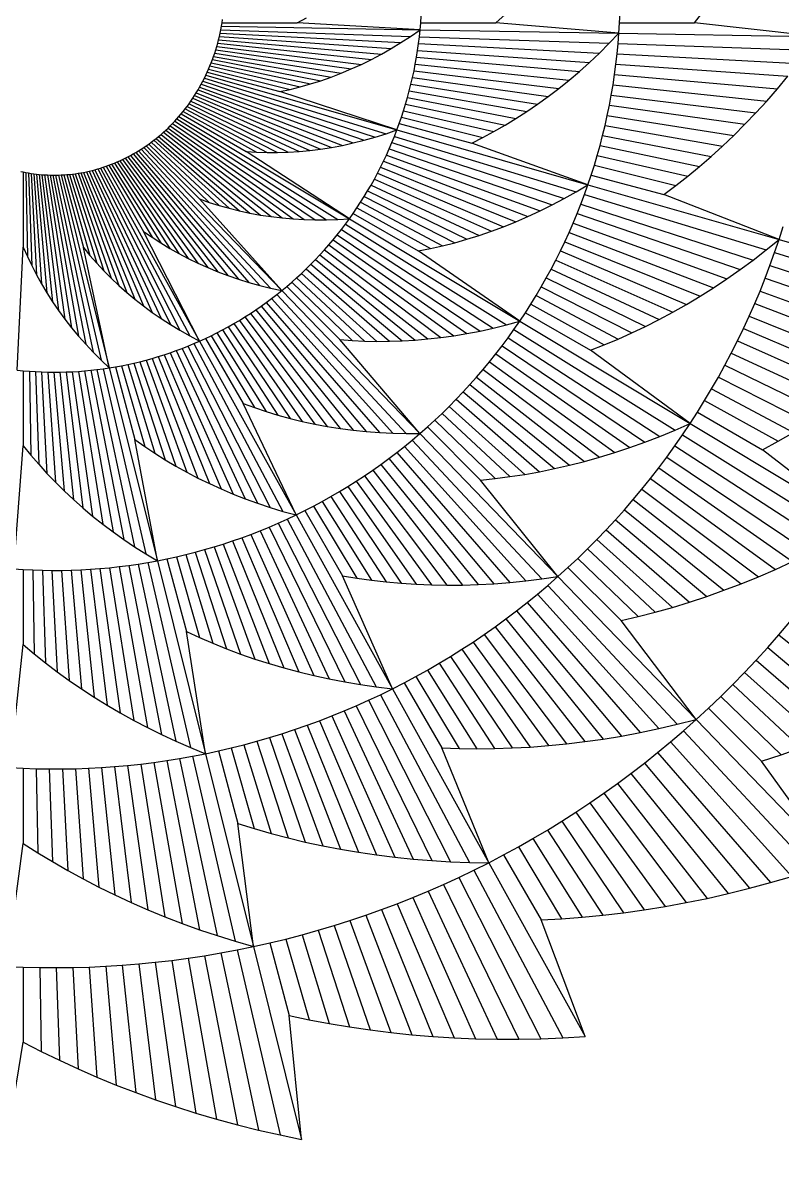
# Model space of a CAD drawing. Header units: metres. Extents: x -32.5 to 30, y -28.7 to 31.2.
# Drawn here: x -0.01 to 19.09, y -28.73 to 0 of the extents above; entities that cross this region are included whole.
import ezdxf

# ---------------------------------------------------------------- set-up
doc = ezdxf.new("R2010")
doc.units = ezdxf.units.M
for name, color, linetype in [('Fill', 3, 'Continuous'), ('Inner', 2, 'Continuous'), ('Outer', 1, 'Continuous')]:
    doc.layers.add(name, color=color, linetype=linetype)

msp = doc.modelspace()

# ---------------------------------------------------------------- linework, layer by layer
at = {"layer": 'Fill'}
for p, q in [((4.952, -0.259), (9.501, -0.498)), ((4.969, -0.174), (9.744, -0.34)), ((4.985, -0.087), (9.985, -0.174)), ((5, 0), (6.889, 0)), ((9.985, -0.174), (14.984, -0.262)), ((10, 0), (11.889, 0)), ((14.984, -0.262), (19.983, -0.349)), ((15, 0), (16.889, 0)), ((4.89, -0.514), (8.757, -0.92)), ((4.912, -0.43), (9.007, -0.788)), ((4.932, -0.345), (9.255, -0.647)), ((9.945, -0.521), (14.494, -0.76)), ((9.966, -0.348), (14.741, -0.515)), ((14.963, -0.523), (19.738, -0.689)), ((4.787, -0.844), (7.742, -1.365)), ((4.815, -0.763), (7.998, -1.267)), ((4.841, -0.68), (8.252, -1.16)), ((4.866, -0.597), (8.506, -1.044)), ((9.92, -0.694), (14.243, -0.996)), ((14.938, -0.783), (19.487, -1.021)), ((4.696, -1.084), (6.969, -1.609)), ((4.728, -1.005), (7.227, -1.536)), ((4.758, -0.925), (7.485, -1.455)), ((9.862, -1.037), (13.73, -1.443)), ((9.893, -0.866), (13.988, -1.224)), ((14.908, -1.042), (19.231, -1.345)), ((4.556, -1.393), (9.125, -2.79)), ((4.593, -1.317), (9.399, -2.695)), ((4.628, -1.24), (6.453, -1.729)), ((4.663, -1.163), (6.711, -1.673)), ((9.793, -1.376), (13.204, -1.856)), ((9.829, -1.207), (13.468, -1.654)), ((14.874, -1.301), (18.969, -1.66)), ((4.396, -1.687), (8.026, -3.081)), ((4.437, -1.615), (8.301, -3.021)), ((4.478, -1.542), (8.575, -2.953)), ((4.518, -1.468), (8.85, -2.876)), ((9.711, -1.712), (12.666, -2.233)), ((9.753, -1.545), (12.936, -2.049)), ((14.835, -1.559), (18.703, -1.966)), ((4.217, -1.966), (6.936, -3.234)), ((4.263, -1.898), (7.207, -3.209)), ((4.308, -1.829), (7.479, -3.175)), ((4.353, -1.759), (7.752, -3.132)), ((9.666, -1.879), (12.393, -2.409)), ((14.792, -1.816), (18.431, -2.263)), ((3.969, -2.292), (5.605, -3.236)), ((4.021, -2.229), (5.867, -3.252)), ((4.071, -2.165), (6.132, -3.26)), ((4.121, -2.1), (6.398, -3.26)), ((4.169, -2.034), (6.666, -3.251)), ((9.568, -2.209), (11.841, -2.734)), ((9.618, -2.044), (12.118, -2.576)), ((14.744, -2.072), (18.155, -2.552)), ((3.754, -2.532), (7.346, -4.955)), ((3.809, -2.474), (7.63, -4.955)), ((3.863, -2.414), (7.915, -4.946)), ((3.917, -2.353), (8.203, -4.929)), ((9.458, -2.534), (11.283, -3.023)), ((9.514, -2.372), (11.563, -2.883)), ((14.635, -2.581), (17.59, -3.102)), ((14.692, -2.327), (17.874, -2.831)), ((3.405, -2.857), (5.703, -4.785)), ((3.465, -2.806), (5.969, -4.834)), ((3.524, -2.753), (6.238, -4.874)), ((3.583, -2.7), (6.511, -4.906)), ((3.641, -2.645), (6.787, -4.931)), ((3.698, -2.589), (7.065, -4.947)), ((9.337, -2.855), (13.906, -4.252)), ((9.399, -2.695), (14.205, -4.073)), ((14.574, -2.833), (17.301, -3.363)), ((3.029, -3.137), (6.503, -6.734)), ((3.094, -3.094), (4.429, -4.429)), ((3.157, -3.049), (4.676, -4.515)), ((3.22, -3.003), (4.926, -4.594)), ((3.282, -2.955), (5.181, -4.665)), ((3.344, -2.907), (5.44, -4.729)), ((9.273, -3.013), (13.605, -4.421)), ((14.509, -3.084), (17.009, -3.615)), ((2.498, -3.438), (4.392, -6.045)), ((2.566, -3.405), (4.639, -6.156)), ((2.634, -3.371), (4.891, -6.26)), ((2.701, -3.335), (5.148, -6.357)), ((2.768, -3.298), (5.41, -6.448)), ((2.834, -3.26), (5.677, -6.53)), ((2.9, -3.22), (5.948, -6.606)), ((2.965, -3.179), (6.223, -6.674)), ((9.136, -3.325), (12.999, -4.731)), ((9.206, -3.17), (13.303, -4.581)), ((14.44, -3.334), (16.713, -3.859)), ((1.661, -3.73), (3.243, -7.283)), ((1.732, -3.713), (3.469, -7.439)), ((1.802, -3.695), (3.702, -7.59)), ((1.873, -3.675), (3.941, -7.734)), ((1.943, -3.654), (4.186, -7.873)), ((2.013, -3.632), (4.437, -8.005)), ((2.083, -3.608), (3.028, -5.244)), ((2.153, -3.583), (3.24, -5.393)), ((2.223, -3.557), (3.459, -5.536)), ((2.292, -3.529), (3.684, -5.673)), ((2.361, -3.5), (3.914, -5.803)), ((2.43, -3.47), (4.15, -5.927)), ((8.989, -3.632), (12.388, -5.005)), ((9.064, -3.479), (12.694, -4.873)), ((14.366, -3.582), (16.414, -4.093)), ((0, -3.75), (0, -5.639)), ((0.066, -3.763), (0.103, -5.874)), ((0.132, -3.775), (0.213, -6.107)), ((0.198, -3.786), (0.332, -6.339)), ((0.265, -3.796), (0.459, -6.567)), ((0.333, -3.805), (0.594, -6.793)), ((0.401, -3.812), (0.738, -7.017)), ((0.469, -3.819), (0.889, -7.237)), ((0.537, -3.824), (1.048, -7.455)), ((0.606, -3.827), (1.215, -7.668)), ((0.675, -3.83), (1.389, -7.878)), ((0.745, -3.831), (1.572, -8.085)), ((0.814, -3.831), (1.761, -8.287)), ((0.884, -3.83), (1.959, -8.485)), ((0.954, -3.827), (2.164, -8.679)), ((1.024, -3.823), (1.513, -5.648)), ((1.095, -3.818), (1.677, -5.848)), ((1.165, -3.812), (1.848, -6.043)), ((1.236, -3.804), (2.026, -6.235)), ((1.307, -3.795), (2.211, -6.422)), ((1.378, -3.785), (2.404, -6.604)), ((1.448, -3.773), (2.603, -6.781)), ((1.519, -3.76), (2.81, -6.954)), ((1.59, -3.746), (3.023, -7.121)), ((8.831, -3.932), (11.775, -5.242)), ((8.911, -3.782), (12.082, -5.128)), ((14.288, -3.828), (16.112, -4.317)), ((8.663, -4.225), (11.16, -5.443)), ((8.748, -4.079), (11.467, -5.347)), ((14.205, -4.073), (19.012, -5.451)), ((8.486, -4.512), (10.546, -5.608)), ((8.576, -4.37), (10.853, -5.53)), ((14.028, -4.558), (18.361, -5.966)), ((14.119, -4.317), (18.688, -5.713)), ((8.299, -4.792), (9.935, -5.736)), ((8.394, -4.653), (10.24, -5.676)), ((13.933, -4.798), (18.031, -6.208)), ((8.104, -5.064), (12.155, -7.596)), ((8.203, -4.929), (12.488, -7.504)), ((13.834, -5.035), (17.698, -6.441)), ((7.793, -5.457), (11.161, -7.815)), ((7.899, -5.328), (11.491, -7.751)), ((8.002, -5.197), (11.823, -7.678)), ((13.731, -5.271), (17.362, -6.665)), ((19.012, -5.451), (23.818, -6.83)), ((7.576, -5.709), (10.504, -7.916)), ((7.686, -5.584), (10.832, -7.87)), ((13.514, -5.736), (16.684, -7.082)), ((13.624, -5.505), (17.024, -6.878)), ((7.351, -5.952), (9.855, -7.98)), ((7.464, -5.832), (10.178, -7.952)), ((13.399, -5.965), (16.342, -7.276)), ((18.9, -5.778), (23.469, -7.175)), ((6.998, -6.301), (8.897, -8.011)), ((7.117, -6.187), (9.214, -8.009)), ((7.235, -6.071), (9.533, -7.999)), ((13.28, -6.193), (15.999, -7.46)), ((18.783, -6.103), (23.116, -7.511)), ((6.754, -6.522), (8.272, -7.989)), ((6.877, -6.413), (8.583, -8.004)), ((13.157, -6.417), (15.654, -7.635)), ((18.661, -6.425), (22.758, -7.836)), ((6.375, -6.836), (9.633, -10.33)), ((6.503, -6.734), (9.976, -10.331)), ((6.629, -6.629), (7.965, -7.965)), ((12.901, -6.86), (14.961, -7.955)), ((13.031, -6.64), (15.308, -7.8)), ((18.533, -6.745), (22.396, -8.151)), ((5.981, -7.128), (8.624, -10.278)), ((6.114, -7.033), (8.957, -10.304)), ((6.245, -6.936), (9.293, -10.321)), ((12.767, -7.077), (14.613, -8.1)), ((18.399, -7.063), (22.03, -8.456)), ((5.575, -7.398), (7.648, -10.149)), ((5.712, -7.311), (7.969, -10.2)), ((5.847, -7.221), (8.295, -10.243)), ((12.63, -7.292), (14.265, -8.236)), ((18.26, -7.378), (21.66, -8.751)), ((5.015, -7.723), (6.407, -9.866)), ((5.157, -7.646), (6.71, -9.948)), ((5.298, -7.566), (7.018, -10.023)), ((5.437, -7.483), (7.331, -10.09)), ((12.344, -7.713), (16.396, -10.245)), ((12.488, -7.504), (16.774, -10.079)), ((18.116, -7.69), (21.287, -9.036)), ((4.437, -8.005), (6.861, -12.378)), ((4.583, -7.939), (5.528, -9.574)), ((4.728, -7.869), (5.816, -9.679)), ((4.872, -7.797), (6.109, -9.776)), ((12.196, -7.92), (16.016, -10.401)), ((17.966, -7.999), (20.91, -9.31)), ((3.695, -8.298), (5.276, -11.851)), ((3.845, -8.245), (5.582, -11.971)), ((3.994, -8.189), (5.894, -12.084)), ((4.143, -8.13), (6.211, -12.189)), ((4.29, -8.069), (6.533, -12.288)), ((11.889, -8.325), (15.257, -10.683)), ((12.044, -8.124), (15.637, -10.547)), ((17.811, -8.306), (20.53, -9.573)), ((2.627, -8.593), (3.309, -10.825)), ((2.781, -8.56), (3.571, -10.99)), ((2.935, -8.523), (3.839, -11.149)), ((3.088, -8.483), (4.114, -11.302)), ((3.24, -8.441), (4.395, -11.449)), ((3.392, -8.396), (4.683, -11.59)), ((3.544, -8.348), (4.976, -11.724)), ((11.731, -8.523), (14.877, -10.809)), ((17.651, -8.609), (20.148, -9.827)), ((0, -8.75), (0, -10.639)), ((0.153, -8.763), (0.19, -10.873)), ((0.306, -8.772), (0.388, -11.104)), ((0.46, -8.78), (0.594, -11.332)), ((0.614, -8.784), (0.808, -11.555)), ((0.769, -8.786), (1.03, -11.774)), ((0.923, -8.785), (1.26, -11.99)), ((1.078, -8.781), (1.498, -12.2)), ((1.233, -8.775), (1.744, -12.406)), ((1.388, -8.766), (1.997, -12.607)), ((1.544, -8.754), (2.257, -12.803)), ((1.699, -8.739), (2.526, -12.993)), ((1.854, -8.722), (2.801, -13.178)), ((2.009, -8.702), (3.084, -13.357)), ((2.164, -8.679), (3.373, -13.53)), ((2.319, -8.653), (2.807, -10.478)), ((2.473, -8.625), (3.055, -10.654)), ((11.569, -8.718), (14.497, -10.925)), ((11.236, -9.099), (13.74, -11.127)), ((11.404, -8.91), (14.119, -11.031)), ((17.486, -8.91), (19.763, -10.07)), ((10.891, -9.467), (12.987, -11.29)), ((11.065, -9.285), (13.363, -11.213)), ((17.316, -9.207), (19.376, -10.302)), ((10.714, -9.647), (12.613, -11.357)), ((17.14, -9.501), (18.987, -10.524)), ((10.351, -9.995), (11.869, -11.462)), ((10.534, -9.823), (12.24, -11.414)), ((16.96, -9.792), (18.595, -10.736)), ((9.976, -10.331), (13.449, -13.927)), ((10.165, -10.165), (11.5, -11.5)), ((16.774, -10.079), (21.06, -12.654)), ((9.785, -10.493), (13.043, -13.987)), ((16.584, -10.363), (20.636, -12.895)), ((9.394, -10.807), (12.237, -14.077)), ((9.591, -10.652), (12.639, -14.037)), ((16.389, -10.643), (20.21, -13.124)), ((8.994, -11.107), (11.441, -14.129)), ((9.195, -10.959), (11.838, -14.108)), ((15.985, -11.193), (19.352, -13.551)), ((16.189, -10.92), (19.782, -13.343)), ((8.584, -11.392), (10.657, -14.143)), ((8.79, -11.251), (11.048, -14.14)), ((15.776, -11.462), (18.922, -13.748)), ((8.165, -11.662), (9.886, -14.119)), ((8.376, -11.528), (10.27, -14.135)), ((15.562, -11.727), (18.491, -13.934)), ((7.522, -12.038), (8.758, -14.016)), ((7.738, -11.916), (9.13, -14.059)), ((7.953, -11.791), (9.506, -14.094)), ((15.344, -11.988), (18.059, -14.109)), ((7.083, -12.269), (8.028, -13.905)), ((7.304, -12.155), (8.391, -13.965)), ((15.122, -12.246), (17.626, -14.273)), ((6.413, -12.585), (8.481, -16.644)), ((6.638, -12.484), (8.881, -16.702)), ((6.861, -12.378), (9.285, -16.751)), ((14.895, -12.499), (17.193, -14.427)), ((5.728, -12.866), (7.31, -16.418)), ((5.958, -12.776), (7.695, -16.502)), ((6.186, -12.683), (8.086, -16.578)), ((14.664, -12.748), (16.761, -14.57)), ((4.798, -13.182), (5.824, -16.001)), ((5.032, -13.109), (6.187, -16.117)), ((5.265, -13.032), (6.556, -16.226)), ((5.497, -12.951), (6.93, -16.326)), ((14.429, -12.992), (16.329, -14.702)), ((3.613, -13.483), (4.102, -15.307)), ((3.851, -13.431), (4.433, -15.46)), ((4.089, -13.375), (4.771, -15.606)), ((4.326, -13.315), (5.116, -15.745)), ((4.562, -13.25), (5.467, -15.877)), ((13.947, -13.469), (15.466, -14.935)), ((14.19, -13.233), (15.897, -14.824)), ((0, -13.75), (0, -15.639)), ((0.24, -13.762), (0.277, -15.873)), ((0.481, -13.769), (0.562, -16.101)), ((0.722, -13.773), (0.856, -16.325)), ((0.963, -13.772), (1.157, -16.543)), ((1.204, -13.767), (1.466, -16.755)), ((1.446, -13.758), (1.783, -16.962)), ((1.688, -13.744), (2.107, -17.163)), ((1.929, -13.726), (2.439, -17.357)), ((2.171, -13.704), (2.779, -17.545)), ((2.412, -13.678), (3.126, -17.727)), ((2.653, -13.647), (3.48, -17.901)), ((2.893, -13.613), (3.841, -18.069)), ((3.134, -13.574), (4.208, -18.229)), ((3.373, -13.53), (4.583, -18.382)), ((13.7, -13.7), (15.036, -15.036)), ((13.449, -13.927), (16.923, -17.524)), ((13.195, -14.15), (16.453, -17.644)), ((12.675, -14.581), (15.518, -17.851)), ((12.937, -14.367), (15.985, -17.753)), ((12.409, -14.789), (15.052, -17.938)), ((11.869, -15.191), (14.126, -18.08)), ((12.141, -14.992), (14.588, -18.015)), ((11.593, -15.385), (13.666, -18.136)), ((19.008, -15.392), (21.512, -17.42)), ((11.033, -15.757), (12.754, -18.215)), ((11.315, -15.574), (13.209, -18.18)), ((18.726, -15.713), (21.024, -17.641)), ((10.749, -15.936), (12.302, -18.239)), ((18.438, -16.028), (20.534, -17.85)), ((10.172, -16.278), (11.408, -18.257)), ((10.462, -16.109), (11.853, -18.253)), ((18.145, -16.338), (20.044, -18.048)), ((9.583, -16.599), (10.528, -18.235)), ((9.879, -16.441), (10.966, -18.251)), ((17.847, -16.643), (19.554, -18.234)), ((8.985, -16.899), (11.228, -21.117)), ((9.285, -16.751), (11.709, -21.124)), ((17.544, -16.942), (19.063, -18.408)), ((8.378, -17.177), (10.277, -21.072)), ((8.683, -17.04), (10.751, -21.1)), ((17.236, -17.236), (18.571, -18.571)), ((7.762, -17.433), (9.344, -20.986)), ((8.071, -17.308), (9.808, -21.034)), ((16.923, -17.524), (20.396, -21.121)), ((6.824, -17.777), (7.979, -20.785)), ((7.138, -17.668), (8.429, -20.862)), ((7.451, -17.554), (8.884, -20.929)), ((16.605, -17.806), (19.863, -21.301)), ((5.871, -18.07), (6.661, -20.501)), ((6.19, -17.978), (7.095, -20.604)), ((6.508, -17.88), (7.534, -20.699)), ((16.282, -18.083), (19.33, -21.469)), ((4.583, -18.382), (5.793, -23.233)), ((4.907, -18.312), (5.396, -20.137)), ((5.229, -18.237), (5.811, -20.267)), ((5.551, -18.157), (6.233, -20.388)), ((15.955, -18.354), (18.798, -21.625)), ((2.953, -18.643), (3.561, -22.484)), ((3.28, -18.602), (3.994, -22.651)), ((3.607, -18.555), (4.434, -22.809)), ((3.933, -18.503), (4.88, -22.959)), ((4.258, -18.445), (5.333, -23.101)), ((15.623, -18.619), (18.266, -21.768)), ((0, -18.75), (0, -20.639)), ((0.327, -18.761), (0.364, -20.872)), ((0.655, -18.766), (0.737, -21.098)), ((0.983, -18.766), (1.117, -21.318)), ((1.312, -18.76), (1.506, -21.531)), ((1.64, -18.748), (1.902, -21.736)), ((1.969, -18.73), (2.305, -21.935)), ((2.297, -18.707), (2.717, -22.126)), ((2.625, -18.678), (3.135, -22.309)), ((15.287, -18.878), (17.735, -21.9)), ((14.947, -19.131), (17.204, -22.021)), ((14.602, -19.378), (16.675, -22.129)), ((14.254, -19.619), (16.148, -22.225)), ((13.545, -20.081), (15.098, -22.384)), ((13.901, -19.853), (15.622, -22.311)), ((13.185, -20.303), (14.577, -22.446)), ((12.821, -20.518), (14.058, -22.497)), ((12.083, -20.929), (13.028, -22.565)), ((12.454, -20.727), (13.541, -22.536)), ((11.709, -21.124), (14.134, -25.498)), ((10.953, -21.496), (13.021, -25.555)), ((11.333, -21.313), (13.576, -25.532)), ((10.57, -21.671), (12.469, -25.566)), ((9.796, -22.001), (11.377, -25.554)), ((10.184, -21.84), (11.921, -25.565)), ((9.011, -22.304), (10.302, -25.498)), ((9.405, -22.156), (10.837, -25.531)), ((8.218, -22.579), (9.244, -25.398)), ((8.616, -22.445), (9.771, -25.453)), ((7.013, -22.938), (7.695, -25.169)), ((7.416, -22.825), (8.206, -25.256)), ((7.818, -22.706), (8.723, -25.332)), ((5.793, -23.233), (7.002, -28.085)), ((6.201, -23.142), (6.69, -24.966)), ((6.608, -23.044), (7.19, -25.073)), ((4.148, -23.526), (4.862, -27.575)), ((4.561, -23.464), (5.388, -27.717)), ((4.973, -23.394), (5.92, -27.85)), ((5.383, -23.317), (6.458, -27.973)), ((0, -23.75), (0, -25.639)), ((0.415, -23.76), (0.452, -25.871)), ((0.83, -23.763), (0.911, -26.095)), ((1.245, -23.759), (1.379, -26.311)), ((1.661, -23.748), (1.854, -26.519)), ((2.076, -23.729), (2.337, -26.717)), ((2.491, -23.703), (2.828, -26.907)), ((2.906, -23.669), (3.326, -27.088)), ((3.321, -23.629), (3.831, -27.26)), ((3.735, -23.581), (4.343, -27.422))]:
    msp.add_line(p, q, dxfattribs=at)
at = {"layer": 'Inner'}
for p, q in [((5, 0), (5.013, 0.088)), ((10, 0), (10.012, 0.175)), ((15, 0), (15.012, 0.262)), ((4.932, -0.345), (4.952, -0.259)), ((4.952, -0.259), (4.969, -0.174)), ((4.969, -0.174), (4.985, -0.087)), ((4.985, -0.087), (5, 0)), ((9.966, -0.348), (9.985, -0.174)), ((9.985, -0.174), (10, 0)), ((14.963, -0.523), (14.984, -0.262)), ((14.984, -0.262), (15, 0)), ((4.866, -0.597), (4.89, -0.514)), ((4.89, -0.514), (4.912, -0.43)), ((4.912, -0.43), (4.932, -0.345)), ((9.92, -0.694), (9.945, -0.521)), ((9.945, -0.521), (9.966, -0.348)), ((14.938, -0.783), (14.963, -0.523)), ((4.758, -0.925), (4.787, -0.844)), ((4.787, -0.844), (4.815, -0.763)), ((4.815, -0.763), (4.841, -0.68)), ((4.841, -0.68), (4.866, -0.597)), ((9.893, -0.866), (9.92, -0.694)), ((14.908, -1.042), (14.938, -0.783)), ((4.663, -1.163), (4.696, -1.084)), ((4.696, -1.084), (4.728, -1.005)), ((4.728, -1.005), (4.758, -0.925)), ((9.829, -1.207), (9.862, -1.037)), ((9.862, -1.037), (9.893, -0.866)), ((14.874, -1.301), (14.908, -1.042)), ((4.518, -1.468), (4.556, -1.393)), ((4.556, -1.393), (4.593, -1.317)), ((4.593, -1.317), (4.628, -1.24)), ((4.628, -1.24), (4.663, -1.163)), ((9.753, -1.545), (9.793, -1.376)), ((9.793, -1.376), (9.829, -1.207)), ((14.835, -1.559), (14.874, -1.301)), ((4.353, -1.759), (4.396, -1.687)), ((4.396, -1.687), (4.437, -1.615)), ((4.437, -1.615), (4.478, -1.542)), ((4.478, -1.542), (4.518, -1.468)), ((9.666, -1.879), (9.711, -1.712)), ((9.711, -1.712), (9.753, -1.545)), ((14.792, -1.816), (14.835, -1.559)), ((4.169, -2.034), (4.217, -1.966)), ((4.217, -1.966), (4.263, -1.898)), ((4.263, -1.898), (4.308, -1.829)), ((4.308, -1.829), (4.353, -1.759)), ((9.618, -2.044), (9.666, -1.879)), ((14.744, -2.072), (14.792, -1.816)), ((3.917, -2.353), (3.969, -2.292)), ((3.969, -2.292), (4.021, -2.229)), ((4.021, -2.229), (4.071, -2.165)), ((4.071, -2.165), (4.121, -2.1)), ((4.121, -2.1), (4.169, -2.034)), ((9.514, -2.372), (9.568, -2.209)), ((9.568, -2.209), (9.618, -2.044)), ((14.692, -2.327), (14.744, -2.072)), ((3.698, -2.589), (3.754, -2.532)), ((3.754, -2.532), (3.809, -2.474)), ((3.809, -2.474), (3.863, -2.414)), ((3.863, -2.414), (3.917, -2.353)), ((9.399, -2.695), (9.458, -2.534)), ((9.458, -2.534), (9.514, -2.372)), ((14.574, -2.833), (14.635, -2.581)), ((14.635, -2.581), (14.692, -2.327)), ((3.344, -2.907), (3.405, -2.857)), ((3.405, -2.857), (3.465, -2.806)), ((3.465, -2.806), (3.524, -2.753)), ((3.524, -2.753), (3.583, -2.7)), ((3.583, -2.7), (3.641, -2.645)), ((3.641, -2.645), (3.698, -2.589)), ((9.273, -3.013), (9.337, -2.855)), ((9.337, -2.855), (9.399, -2.695)), ((14.509, -3.084), (14.574, -2.833)), ((2.965, -3.179), (3.029, -3.137)), ((3.029, -3.137), (3.094, -3.094)), ((3.094, -3.094), (3.157, -3.049)), ((3.157, -3.049), (3.22, -3.003)), ((3.22, -3.003), (3.282, -2.955)), ((3.282, -2.955), (3.344, -2.907)), ((9.206, -3.17), (9.273, -3.013)), ((14.44, -3.334), (14.509, -3.084)), ((2.43, -3.47), (2.498, -3.438)), ((2.498, -3.438), (2.566, -3.405)), ((2.566, -3.405), (2.634, -3.371)), ((2.634, -3.371), (2.701, -3.335)), ((2.701, -3.335), (2.768, -3.298)), ((2.768, -3.298), (2.834, -3.26)), ((2.834, -3.26), (2.9, -3.22)), ((2.9, -3.22), (2.965, -3.179)), ((9.064, -3.479), (9.136, -3.325)), ((9.136, -3.325), (9.206, -3.17)), ((14.366, -3.582), (14.44, -3.334)), ((1.59, -3.746), (1.661, -3.73)), ((1.661, -3.73), (1.732, -3.713)), ((1.732, -3.713), (1.802, -3.695)), ((1.802, -3.695), (1.873, -3.675)), ((1.873, -3.675), (1.943, -3.654)), ((1.943, -3.654), (2.013, -3.632)), ((2.013, -3.632), (2.083, -3.608)), ((2.083, -3.608), (2.153, -3.583)), ((2.153, -3.583), (2.223, -3.557)), ((2.223, -3.557), (2.292, -3.529)), ((2.292, -3.529), (2.361, -3.5)), ((2.361, -3.5), (2.43, -3.47)), ((8.911, -3.782), (8.989, -3.632)), ((8.989, -3.632), (9.064, -3.479)), ((14.288, -3.828), (14.366, -3.582)), ((-0.065, -3.736), (0, -3.75)), ((0, -3.75), (0.066, -3.763)), ((0.066, -3.763), (0.132, -3.775)), ((0.132, -3.775), (0.198, -3.786)), ((0.198, -3.786), (0.265, -3.796)), ((0.265, -3.796), (0.333, -3.805)), ((0.333, -3.805), (0.401, -3.812)), ((0.401, -3.812), (0.469, -3.819)), ((0.469, -3.819), (0.537, -3.824)), ((0.537, -3.824), (0.606, -3.827)), ((0.606, -3.827), (0.675, -3.83)), ((0.675, -3.83), (0.745, -3.831)), ((0.745, -3.831), (0.814, -3.831)), ((0.814, -3.831), (0.884, -3.83)), ((0.884, -3.83), (0.954, -3.827)), ((0.954, -3.827), (1.024, -3.823)), ((1.024, -3.823), (1.095, -3.818)), ((1.095, -3.818), (1.165, -3.812)), ((1.165, -3.812), (1.236, -3.804)), ((1.236, -3.804), (1.307, -3.795)), ((1.307, -3.795), (1.378, -3.785)), ((1.378, -3.785), (1.448, -3.773)), ((1.448, -3.773), (1.519, -3.76)), ((1.519, -3.76), (1.59, -3.746)), ((8.748, -4.079), (8.831, -3.932)), ((8.831, -3.932), (8.911, -3.782)), ((14.205, -4.073), (14.288, -3.828)), ((8.576, -4.37), (8.663, -4.225)), ((8.663, -4.225), (8.748, -4.079)), ((14.119, -4.317), (14.205, -4.073)), ((8.394, -4.653), (8.486, -4.512)), ((8.486, -4.512), (8.576, -4.37)), ((13.933, -4.798), (14.028, -4.558)), ((14.028, -4.558), (14.119, -4.317)), ((8.203, -4.929), (8.299, -4.792)), ((8.299, -4.792), (8.394, -4.653)), ((13.834, -5.035), (13.933, -4.798)), ((8.002, -5.197), (8.104, -5.064)), ((8.104, -5.064), (8.203, -4.929)), ((13.731, -5.271), (13.834, -5.035)), ((19.012, -5.451), (19.117, -5.122)), ((7.686, -5.584), (7.793, -5.457)), ((7.793, -5.457), (7.899, -5.328)), ((7.899, -5.328), (8.002, -5.197)), ((13.624, -5.505), (13.731, -5.271)), ((18.9, -5.778), (19.012, -5.451)), ((7.464, -5.832), (7.576, -5.709)), ((7.576, -5.709), (7.686, -5.584)), ((13.399, -5.965), (13.514, -5.736)), ((13.514, -5.736), (13.624, -5.505)), ((7.235, -6.071), (7.351, -5.952)), ((7.351, -5.952), (7.464, -5.832)), ((13.28, -6.193), (13.399, -5.965)), ((18.783, -6.103), (18.9, -5.778)), ((6.877, -6.413), (6.998, -6.301)), ((6.998, -6.301), (7.117, -6.187)), ((7.117, -6.187), (7.235, -6.071)), ((13.157, -6.417), (13.28, -6.193)), ((18.661, -6.425), (18.783, -6.103)), ((6.629, -6.629), (6.754, -6.522)), ((6.754, -6.522), (6.877, -6.413)), ((13.031, -6.64), (13.157, -6.417)), ((18.533, -6.745), (18.661, -6.425)), ((6.245, -6.936), (6.375, -6.836)), ((6.375, -6.836), (6.503, -6.734)), ((6.503, -6.734), (6.629, -6.629)), ((12.767, -7.077), (12.901, -6.86)), ((12.901, -6.86), (13.031, -6.64)), ((18.399, -7.063), (18.533, -6.745)), ((5.847, -7.221), (5.981, -7.128)), ((5.981, -7.128), (6.114, -7.033)), ((6.114, -7.033), (6.245, -6.936)), ((12.63, -7.292), (12.767, -7.077)), ((18.26, -7.378), (18.399, -7.063)), ((5.437, -7.483), (5.575, -7.398)), ((5.575, -7.398), (5.712, -7.311)), ((5.712, -7.311), (5.847, -7.221)), ((12.488, -7.504), (12.63, -7.292)), ((18.116, -7.69), (18.26, -7.378)), ((4.872, -7.797), (5.015, -7.723)), ((5.015, -7.723), (5.157, -7.646)), ((5.157, -7.646), (5.298, -7.566)), ((5.298, -7.566), (5.437, -7.483)), ((12.196, -7.92), (12.344, -7.713)), ((12.344, -7.713), (12.488, -7.504)), ((17.966, -7.999), (18.116, -7.69)), ((4.29, -8.069), (4.437, -8.005)), ((4.437, -8.005), (4.583, -7.939)), ((4.583, -7.939), (4.728, -7.869)), ((4.728, -7.869), (4.872, -7.797)), ((12.044, -8.124), (12.196, -7.92)), ((17.811, -8.306), (17.966, -7.999)), ((3.544, -8.348), (3.695, -8.298)), ((3.695, -8.298), (3.845, -8.245)), ((3.845, -8.245), (3.994, -8.189)), ((3.994, -8.189), (4.143, -8.13)), ((4.143, -8.13), (4.29, -8.069)), ((11.731, -8.523), (11.889, -8.325)), ((11.889, -8.325), (12.044, -8.124)), ((17.651, -8.609), (17.811, -8.306)), ((2.473, -8.625), (2.627, -8.593)), ((2.627, -8.593), (2.781, -8.56)), ((2.781, -8.56), (2.935, -8.523)), ((2.935, -8.523), (3.088, -8.483)), ((3.088, -8.483), (3.24, -8.441)), ((3.24, -8.441), (3.392, -8.396)), ((3.392, -8.396), (3.544, -8.348)), ((11.569, -8.718), (11.731, -8.523)), ((17.486, -8.91), (17.651, -8.609)), ((-0.152, -8.735), (0, -8.75)), ((0, -8.75), (0.153, -8.763)), ((0.153, -8.763), (0.306, -8.772)), ((0.306, -8.772), (0.46, -8.78)), ((0.46, -8.78), (0.614, -8.784)), ((0.614, -8.784), (0.769, -8.786)), ((0.769, -8.786), (0.923, -8.785)), ((0.923, -8.785), (1.078, -8.781)), ((1.078, -8.781), (1.233, -8.775)), ((1.233, -8.775), (1.388, -8.766)), ((1.388, -8.766), (1.544, -8.754)), ((1.544, -8.754), (1.699, -8.739)), ((1.699, -8.739), (1.854, -8.722)), ((1.854, -8.722), (2.009, -8.702)), ((2.009, -8.702), (2.164, -8.679)), ((2.164, -8.679), (2.319, -8.653)), ((2.319, -8.653), (2.473, -8.625)), ((11.404, -8.91), (11.569, -8.718)), ((11.065, -9.285), (11.236, -9.099)), ((11.236, -9.099), (11.404, -8.91)), ((17.316, -9.207), (17.486, -8.91)), ((10.714, -9.647), (10.891, -9.467)), ((10.891, -9.467), (11.065, -9.285)), ((17.14, -9.501), (17.316, -9.207)), ((10.534, -9.823), (10.714, -9.647)), ((16.96, -9.792), (17.14, -9.501)), ((10.165, -10.165), (10.351, -9.995)), ((10.351, -9.995), (10.534, -9.823)), ((16.774, -10.079), (16.96, -9.792)), ((9.785, -10.493), (9.976, -10.331)), ((9.976, -10.331), (10.165, -10.165)), ((16.584, -10.363), (16.774, -10.079)), ((9.591, -10.652), (9.785, -10.493)), ((16.389, -10.643), (16.584, -10.363)), ((9.195, -10.959), (9.394, -10.807)), ((9.394, -10.807), (9.591, -10.652)), ((16.189, -10.92), (16.389, -10.643)), ((8.79, -11.251), (8.994, -11.107)), ((8.994, -11.107), (9.195, -10.959)), ((15.776, -11.462), (15.985, -11.193)), ((15.985, -11.193), (16.189, -10.92)), ((8.376, -11.528), (8.584, -11.392)), ((8.584, -11.392), (8.79, -11.251)), ((15.562, -11.727), (15.776, -11.462)), ((7.953, -11.791), (8.165, -11.662)), ((8.165, -11.662), (8.376, -11.528)), ((15.344, -11.988), (15.562, -11.727)), ((7.304, -12.155), (7.522, -12.038)), ((7.522, -12.038), (7.738, -11.916)), ((7.738, -11.916), (7.953, -11.791)), ((15.122, -12.246), (15.344, -11.988)), ((6.861, -12.378), (7.083, -12.269)), ((7.083, -12.269), (7.304, -12.155)), ((14.895, -12.499), (15.122, -12.246)), ((6.186, -12.683), (6.413, -12.585)), ((6.413, -12.585), (6.638, -12.484)), ((6.638, -12.484), (6.861, -12.378)), ((14.664, -12.748), (14.895, -12.499)), ((5.497, -12.951), (5.728, -12.866)), ((5.728, -12.866), (5.958, -12.776)), ((5.958, -12.776), (6.186, -12.683)), ((14.429, -12.992), (14.664, -12.748)), ((4.562, -13.25), (4.798, -13.182)), ((4.798, -13.182), (5.032, -13.109)), ((5.032, -13.109), (5.265, -13.032)), ((5.265, -13.032), (5.497, -12.951)), ((14.19, -13.233), (14.429, -12.992)), ((3.373, -13.53), (3.613, -13.483)), ((3.613, -13.483), (3.851, -13.431)), ((3.851, -13.431), (4.089, -13.375)), ((4.089, -13.375), (4.326, -13.315)), ((4.326, -13.315), (4.562, -13.25)), ((13.7, -13.7), (13.947, -13.469)), ((13.947, -13.469), (14.19, -13.233)), ((-0.24, -13.734), (0, -13.75)), ((0, -13.75), (0.24, -13.762)), ((0.24, -13.762), (0.481, -13.769)), ((0.481, -13.769), (0.722, -13.773)), ((0.722, -13.773), (0.963, -13.772)), ((0.963, -13.772), (1.204, -13.767)), ((1.204, -13.767), (1.446, -13.758)), ((1.446, -13.758), (1.688, -13.744)), ((1.688, -13.744), (1.929, -13.726)), ((1.929, -13.726), (2.171, -13.704)), ((2.171, -13.704), (2.412, -13.678)), ((2.412, -13.678), (2.653, -13.647)), ((2.653, -13.647), (2.893, -13.613)), ((2.893, -13.613), (3.134, -13.574)), ((3.134, -13.574), (3.373, -13.53)), ((13.449, -13.927), (13.7, -13.7)), ((13.195, -14.15), (13.449, -13.927)), ((12.937, -14.367), (13.195, -14.15)), ((12.409, -14.789), (12.675, -14.581)), ((12.675, -14.581), (12.937, -14.367)), ((12.141, -14.992), (12.409, -14.789)), ((11.593, -15.385), (11.869, -15.191)), ((11.869, -15.191), (12.141, -14.992)), ((19.008, -15.392), (19.284, -15.067)), ((11.315, -15.574), (11.593, -15.385)), ((18.726, -15.713), (19.008, -15.392)), ((10.749, -15.936), (11.033, -15.757)), ((11.033, -15.757), (11.315, -15.574)), ((18.438, -16.028), (18.726, -15.713)), ((10.462, -16.109), (10.749, -15.936)), ((18.145, -16.338), (18.438, -16.028)), ((9.879, -16.441), (10.172, -16.278)), ((10.172, -16.278), (10.462, -16.109)), ((17.847, -16.643), (18.145, -16.338)), ((9.285, -16.751), (9.583, -16.599)), ((9.583, -16.599), (9.879, -16.441)), ((17.544, -16.942), (17.847, -16.643)), ((8.683, -17.04), (8.985, -16.899)), ((8.985, -16.899), (9.285, -16.751)), ((17.236, -17.236), (17.544, -16.942)), ((8.071, -17.308), (8.378, -17.177)), ((8.378, -17.177), (8.683, -17.04)), ((16.923, -17.524), (17.236, -17.236)), ((7.451, -17.554), (7.762, -17.433)), ((7.762, -17.433), (8.071, -17.308)), ((16.605, -17.806), (16.923, -17.524)), ((6.508, -17.88), (6.824, -17.777)), ((6.824, -17.777), (7.138, -17.668)), ((7.138, -17.668), (7.451, -17.554)), ((16.282, -18.083), (16.605, -17.806)), ((5.551, -18.157), (5.871, -18.07)), ((5.871, -18.07), (6.19, -17.978)), ((6.19, -17.978), (6.508, -17.88)), ((15.955, -18.354), (16.282, -18.083)), ((4.258, -18.445), (4.583, -18.382)), ((4.583, -18.382), (4.907, -18.312)), ((4.907, -18.312), (5.229, -18.237)), ((5.229, -18.237), (5.551, -18.157)), ((15.623, -18.619), (15.955, -18.354)), ((2.625, -18.678), (2.953, -18.643)), ((2.953, -18.643), (3.28, -18.602)), ((3.28, -18.602), (3.607, -18.555)), ((3.607, -18.555), (3.933, -18.503)), ((3.933, -18.503), (4.258, -18.445)), ((15.287, -18.878), (15.623, -18.619)), ((-0.327, -18.733), (0, -18.75)), ((0, -18.75), (0.327, -18.761)), ((0.327, -18.761), (0.655, -18.766)), ((0.655, -18.766), (0.983, -18.766)), ((0.983, -18.766), (1.312, -18.76)), ((1.312, -18.76), (1.64, -18.748)), ((1.64, -18.748), (1.969, -18.73)), ((1.969, -18.73), (2.297, -18.707)), ((2.297, -18.707), (2.625, -18.678)), ((14.947, -19.131), (15.287, -18.878)), ((14.602, -19.378), (14.947, -19.131)), ((14.254, -19.619), (14.602, -19.378)), ((13.901, -19.853), (14.254, -19.619)), ((13.185, -20.303), (13.545, -20.081)), ((13.545, -20.081), (13.901, -19.853)), ((12.821, -20.518), (13.185, -20.303)), ((12.454, -20.727), (12.821, -20.518)), ((11.709, -21.124), (12.083, -20.929)), ((12.083, -20.929), (12.454, -20.727)), ((11.333, -21.313), (11.709, -21.124)), ((10.57, -21.671), (10.953, -21.496)), ((10.953, -21.496), (11.333, -21.313)), ((10.184, -21.84), (10.57, -21.671)), ((9.405, -22.156), (9.796, -22.001)), ((9.796, -22.001), (10.184, -21.84)), ((8.616, -22.445), (9.011, -22.304)), ((9.011, -22.304), (9.405, -22.156)), ((7.818, -22.706), (8.218, -22.579)), ((8.218, -22.579), (8.616, -22.445)), ((6.608, -23.044), (7.013, -22.938)), ((7.013, -22.938), (7.416, -22.825)), ((7.416, -22.825), (7.818, -22.706)), ((5.383, -23.317), (5.793, -23.233)), ((5.793, -23.233), (6.201, -23.142)), ((6.201, -23.142), (6.608, -23.044)), ((3.735, -23.581), (4.148, -23.526)), ((4.148, -23.526), (4.561, -23.464)), ((4.561, -23.464), (4.973, -23.394)), ((4.973, -23.394), (5.383, -23.317)), ((-0.414, -23.732), (0, -23.75)), ((0, -23.75), (0.415, -23.76)), ((0.415, -23.76), (0.83, -23.763)), ((0.83, -23.763), (1.245, -23.759)), ((1.245, -23.759), (1.661, -23.748)), ((1.661, -23.748), (2.076, -23.729)), ((2.076, -23.729), (2.491, -23.703)), ((2.491, -23.703), (2.906, -23.669)), ((2.906, -23.669), (3.321, -23.629)), ((3.321, -23.629), (3.735, -23.581))]:
    msp.add_line(p, q, dxfattribs=at)
at = {"layer": 'Outer'}
for p, q in [((16.889, 0), (17.122, 0.299)), ((6.889, 0), (7.124, 0.124)), ((11.889, 0), (12.123, 0.212)), ((9.985, -0.174), (6.889, 0)), ((9.744, -0.34), (9.985, -0.174)), ((14.984, -0.262), (11.889, 0)), ((14.741, -0.515), (14.984, -0.262)), ((19.983, -0.349), (16.889, 0)), ((9.255, -0.647), (9.501, -0.498)), ((9.501, -0.498), (9.744, -0.34)), ((14.494, -0.76), (14.741, -0.515)), ((8.757, -0.92), (9.007, -0.788)), ((9.007, -0.788), (9.255, -0.647)), ((14.243, -0.996), (14.494, -0.76)), ((8.252, -1.16), (8.506, -1.044)), ((8.506, -1.044), (8.757, -0.92)), ((13.988, -1.224), (14.243, -0.996)), ((7.485, -1.455), (7.742, -1.365)), ((7.742, -1.365), (7.998, -1.267)), ((7.998, -1.267), (8.252, -1.16)), ((13.73, -1.443), (13.988, -1.224)), ((18.969, -1.66), (19.231, -1.345)), ((6.453, -1.729), (6.711, -1.673)), ((6.711, -1.673), (6.969, -1.609)), ((6.969, -1.609), (7.227, -1.536)), ((7.227, -1.536), (7.485, -1.455)), ((13.204, -1.856), (13.468, -1.654)), ((13.468, -1.654), (13.73, -1.443)), ((18.703, -1.966), (18.969, -1.66)), ((9.399, -2.695), (6.453, -1.729)), ((12.936, -2.049), (13.204, -1.856)), ((18.431, -2.263), (18.703, -1.966)), ((12.393, -2.409), (12.666, -2.233)), ((12.666, -2.233), (12.936, -2.049)), ((18.155, -2.552), (18.431, -2.263)), ((11.841, -2.734), (12.118, -2.576)), ((12.118, -2.576), (12.393, -2.409)), ((17.874, -2.831), (18.155, -2.552)), ((8.85, -2.876), (9.125, -2.79)), ((9.125, -2.79), (9.399, -2.695)), ((11.563, -2.883), (11.841, -2.734)), ((17.59, -3.102), (17.874, -2.831)), ((7.479, -3.175), (7.752, -3.132)), ((7.752, -3.132), (8.026, -3.081)), ((8.026, -3.081), (8.301, -3.021)), ((8.301, -3.021), (8.575, -2.953)), ((8.575, -2.953), (8.85, -2.876)), ((11.283, -3.023), (11.563, -2.883)), ((14.205, -4.073), (11.283, -3.023)), ((17.301, -3.363), (17.59, -3.102)), ((8.203, -4.929), (5.605, -3.236)), ((5.605, -3.236), (5.867, -3.252)), ((5.867, -3.252), (6.132, -3.26)), ((6.132, -3.26), (6.398, -3.26)), ((6.398, -3.26), (6.666, -3.251)), ((6.666, -3.251), (6.936, -3.234)), ((6.936, -3.234), (7.207, -3.209)), ((7.207, -3.209), (7.479, -3.175)), ((17.009, -3.615), (17.301, -3.363)), ((16.713, -3.859), (17.009, -3.615)), ((16.414, -4.093), (16.713, -3.859)), ((13.605, -4.421), (13.906, -4.252)), ((13.906, -4.252), (14.205, -4.073)), ((16.112, -4.317), (16.414, -4.093)), ((6.503, -6.734), (4.429, -4.429)), ((4.429, -4.429), (4.676, -4.515)), ((4.676, -4.515), (4.926, -4.594)), ((4.926, -4.594), (5.181, -4.665)), ((12.999, -4.731), (13.303, -4.581)), ((13.303, -4.581), (13.605, -4.421)), ((19.012, -5.451), (16.112, -4.317)), ((5.181, -4.665), (5.44, -4.729)), ((5.44, -4.729), (5.703, -4.785)), ((5.703, -4.785), (5.969, -4.834)), ((5.969, -4.834), (6.238, -4.874)), ((6.238, -4.874), (6.511, -4.906)), ((12.388, -5.005), (12.694, -4.873)), ((12.694, -4.873), (12.999, -4.731)), ((6.511, -4.906), (6.787, -4.931)), ((6.787, -4.931), (7.065, -4.947)), ((7.065, -4.947), (7.346, -4.955)), ((7.346, -4.955), (7.63, -4.955)), ((7.63, -4.955), (7.915, -4.946)), ((7.915, -4.946), (8.203, -4.929)), ((11.775, -5.242), (12.082, -5.128)), ((12.082, -5.128), (12.388, -5.005)), ((4.437, -8.005), (3.028, -5.244)), ((3.028, -5.244), (3.24, -5.393)), ((3.24, -5.393), (3.459, -5.536)), ((10.853, -5.53), (11.16, -5.443)), ((11.16, -5.443), (11.467, -5.347)), ((11.467, -5.347), (11.775, -5.242)), ((18.688, -5.713), (19.012, -5.451)), ((-0.152, -8.735), (0, -5.639)), ((0, -5.639), (0.103, -5.874)), ((2.164, -8.679), (1.513, -5.648)), ((1.513, -5.648), (1.677, -5.848)), ((3.459, -5.536), (3.684, -5.673)), ((3.684, -5.673), (3.914, -5.803)), ((9.935, -5.736), (10.24, -5.676)), ((12.488, -7.504), (9.935, -5.736)), ((10.24, -5.676), (10.546, -5.608)), ((10.546, -5.608), (10.853, -5.53)), ((18.361, -5.966), (18.688, -5.713)), ((0.103, -5.874), (0.213, -6.107)), ((1.677, -5.848), (1.848, -6.043)), ((3.914, -5.803), (4.15, -5.927)), ((4.15, -5.927), (4.392, -6.045)), ((18.031, -6.208), (18.361, -5.966)), ((0.213, -6.107), (0.332, -6.339)), ((1.848, -6.043), (2.026, -6.235)), ((2.026, -6.235), (2.211, -6.422)), ((4.392, -6.045), (4.639, -6.156)), ((4.639, -6.156), (4.891, -6.26)), ((4.891, -6.26), (5.148, -6.357)), ((17.698, -6.441), (18.031, -6.208)), ((0.332, -6.339), (0.459, -6.567)), ((0.459, -6.567), (0.594, -6.793)), ((2.211, -6.422), (2.404, -6.604)), ((2.404, -6.604), (2.603, -6.781)), ((5.148, -6.357), (5.41, -6.448)), ((5.41, -6.448), (5.677, -6.53)), ((5.677, -6.53), (5.948, -6.606)), ((5.948, -6.606), (6.223, -6.674)), ((17.362, -6.665), (17.698, -6.441)), ((0.594, -6.793), (0.738, -7.017)), ((2.603, -6.781), (2.81, -6.954)), ((6.223, -6.674), (6.503, -6.734)), ((16.684, -7.082), (17.024, -6.878)), ((17.024, -6.878), (17.362, -6.665)), ((0.738, -7.017), (0.889, -7.237)), ((2.81, -6.954), (3.023, -7.121)), ((3.023, -7.121), (3.243, -7.283)), ((16.342, -7.276), (16.684, -7.082)), ((0.889, -7.237), (1.048, -7.455)), ((1.048, -7.455), (1.215, -7.668)), ((3.243, -7.283), (3.469, -7.439)), ((3.469, -7.439), (3.702, -7.59)), ((15.654, -7.635), (15.999, -7.46)), ((15.999, -7.46), (16.342, -7.276)), ((1.215, -7.668), (1.389, -7.878)), ((3.702, -7.59), (3.941, -7.734)), ((3.941, -7.734), (4.186, -7.873)), ((11.161, -7.815), (11.491, -7.751)), ((11.491, -7.751), (11.823, -7.678)), ((11.823, -7.678), (12.155, -7.596)), ((12.155, -7.596), (12.488, -7.504)), ((15.308, -7.8), (15.654, -7.635)), ((1.389, -7.878), (1.572, -8.085)), ((4.186, -7.873), (4.437, -8.005)), ((9.976, -10.331), (7.965, -7.965)), ((7.965, -7.965), (8.272, -7.989)), ((8.272, -7.989), (8.583, -8.004)), ((8.583, -8.004), (8.897, -8.011)), ((8.897, -8.011), (9.214, -8.009)), ((9.214, -8.009), (9.533, -7.999)), ((9.533, -7.999), (9.855, -7.98)), ((9.855, -7.98), (10.178, -7.952)), ((10.178, -7.952), (10.504, -7.916)), ((10.504, -7.916), (10.832, -7.87)), ((10.832, -7.87), (11.161, -7.815)), ((14.613, -8.1), (14.961, -7.955)), ((14.961, -7.955), (15.308, -7.8)), ((1.572, -8.085), (1.761, -8.287)), ((1.761, -8.287), (1.959, -8.485)), ((14.265, -8.236), (14.613, -8.1)), ((16.774, -10.079), (14.265, -8.236)), ((1.959, -8.485), (2.164, -8.679)), ((6.861, -12.378), (5.528, -9.574)), ((5.528, -9.574), (5.816, -9.679)), ((5.816, -9.679), (6.109, -9.776)), ((6.109, -9.776), (6.407, -9.866)), ((6.407, -9.866), (6.71, -9.948)), ((6.71, -9.948), (7.018, -10.023)), ((7.018, -10.023), (7.331, -10.09)), ((7.331, -10.09), (7.648, -10.149)), ((7.648, -10.149), (7.969, -10.2)), ((7.969, -10.2), (8.295, -10.243)), ((8.295, -10.243), (8.624, -10.278)), ((8.624, -10.278), (8.957, -10.304)), ((8.957, -10.304), (9.293, -10.321)), ((9.293, -10.321), (9.633, -10.33)), ((9.633, -10.33), (9.976, -10.331)), ((16.016, -10.401), (16.396, -10.245)), ((16.396, -10.245), (16.774, -10.079)), ((18.987, -10.524), (19.376, -10.302)), ((3.373, -13.53), (2.807, -10.478)), ((2.807, -10.478), (3.055, -10.654)), ((15.257, -10.683), (15.637, -10.547)), ((15.637, -10.547), (16.016, -10.401)), ((18.595, -10.736), (18.987, -10.524)), ((-0.24, -13.734), (0, -10.639)), ((0, -10.639), (0.19, -10.873)), ((0.19, -10.873), (0.388, -11.104)), ((3.055, -10.654), (3.309, -10.825)), ((3.309, -10.825), (3.571, -10.99)), ((14.497, -10.925), (14.877, -10.809)), ((14.877, -10.809), (15.257, -10.683)), ((21.06, -12.654), (18.595, -10.736)), ((0.388, -11.104), (0.594, -11.332)), ((3.571, -10.99), (3.839, -11.149)), ((3.839, -11.149), (4.114, -11.302)), ((13.363, -11.213), (13.74, -11.127)), ((13.74, -11.127), (14.119, -11.031)), ((14.119, -11.031), (14.497, -10.925)), ((0.594, -11.332), (0.808, -11.555)), ((4.114, -11.302), (4.395, -11.449)), ((4.395, -11.449), (4.683, -11.59)), ((11.5, -11.5), (11.869, -11.462)), ((11.869, -11.462), (12.24, -11.414)), ((12.24, -11.414), (12.613, -11.357)), ((12.613, -11.357), (12.987, -11.29)), ((12.987, -11.29), (13.363, -11.213)), ((0.808, -11.555), (1.03, -11.774)), ((1.03, -11.774), (1.26, -11.99)), ((4.683, -11.59), (4.976, -11.724)), ((4.976, -11.724), (5.276, -11.851)), ((13.449, -13.927), (11.5, -11.5)), ((1.26, -11.99), (1.498, -12.2)), ((5.276, -11.851), (5.582, -11.971)), ((5.582, -11.971), (5.894, -12.084)), ((1.498, -12.2), (1.744, -12.406)), ((5.894, -12.084), (6.211, -12.189)), ((6.211, -12.189), (6.533, -12.288)), ((6.533, -12.288), (6.861, -12.378)), ((1.744, -12.406), (1.997, -12.607)), ((1.997, -12.607), (2.257, -12.803)), ((2.257, -12.803), (2.526, -12.993)), ((2.526, -12.993), (2.801, -13.178)), ((2.801, -13.178), (3.084, -13.357)), ((3.084, -13.357), (3.373, -13.53)), ((18.491, -13.934), (18.922, -13.748)), ((18.922, -13.748), (19.352, -13.551)), ((9.285, -16.751), (8.028, -13.905)), ((8.028, -13.905), (8.391, -13.965)), ((8.391, -13.965), (8.758, -14.016)), ((8.758, -14.016), (9.13, -14.059)), ((9.13, -14.059), (9.506, -14.094)), ((11.838, -14.108), (12.237, -14.077)), ((12.237, -14.077), (12.639, -14.037)), ((12.639, -14.037), (13.043, -13.987)), ((13.043, -13.987), (13.449, -13.927)), ((18.059, -14.109), (18.491, -13.934)), ((9.506, -14.094), (9.886, -14.119)), ((9.886, -14.119), (10.27, -14.135)), ((10.27, -14.135), (10.657, -14.143)), ((10.657, -14.143), (11.048, -14.14)), ((11.048, -14.14), (11.441, -14.129)), ((11.441, -14.129), (11.838, -14.108)), ((17.193, -14.427), (17.626, -14.273)), ((17.626, -14.273), (18.059, -14.109)), ((16.329, -14.702), (16.761, -14.57)), ((16.761, -14.57), (17.193, -14.427)), ((15.036, -15.036), (15.466, -14.935)), ((15.466, -14.935), (15.897, -14.824)), ((15.897, -14.824), (16.329, -14.702)), ((16.923, -17.524), (15.036, -15.036)), ((4.583, -18.382), (4.102, -15.307)), ((4.102, -15.307), (4.433, -15.46)), ((4.433, -15.46), (4.771, -15.606)), ((-0.327, -18.733), (0, -15.639)), ((0, -15.639), (0.277, -15.873)), ((4.771, -15.606), (5.116, -15.745)), ((5.116, -15.745), (5.467, -15.877)), ((0.277, -15.873), (0.562, -16.101)), ((5.467, -15.877), (5.824, -16.001)), ((5.824, -16.001), (6.187, -16.117)), ((0.562, -16.101), (0.856, -16.325)), ((0.856, -16.325), (1.157, -16.543)), ((6.187, -16.117), (6.556, -16.226)), ((6.556, -16.226), (6.93, -16.326)), ((6.93, -16.326), (7.31, -16.418)), ((1.157, -16.543), (1.466, -16.755)), ((7.31, -16.418), (7.695, -16.502)), ((7.695, -16.502), (8.086, -16.578)), ((8.086, -16.578), (8.481, -16.644)), ((8.481, -16.644), (8.881, -16.702)), ((1.466, -16.755), (1.783, -16.962)), ((8.881, -16.702), (9.285, -16.751)), ((1.783, -16.962), (2.107, -17.163)), ((2.107, -17.163), (2.439, -17.357)), ((2.439, -17.357), (2.779, -17.545)), ((16.453, -17.644), (16.923, -17.524)), ((2.779, -17.545), (3.126, -17.727)), ((3.126, -17.727), (3.48, -17.901)), ((15.518, -17.851), (15.985, -17.753)), ((15.985, -17.753), (16.453, -17.644)), ((3.48, -17.901), (3.841, -18.069)), ((3.841, -18.069), (4.208, -18.229)), ((13.666, -18.136), (14.126, -18.08)), ((14.126, -18.08), (14.588, -18.015)), ((14.588, -18.015), (15.052, -17.938)), ((15.052, -17.938), (15.518, -17.851)), ((4.208, -18.229), (4.583, -18.382)), ((11.709, -21.124), (10.528, -18.235)), ((10.528, -18.235), (10.966, -18.251)), ((10.966, -18.251), (11.408, -18.257)), ((11.408, -18.257), (11.853, -18.253)), ((11.853, -18.253), (12.302, -18.239)), ((12.302, -18.239), (12.754, -18.215)), ((12.754, -18.215), (13.209, -18.18)), ((13.209, -18.18), (13.666, -18.136)), ((19.063, -18.408), (19.554, -18.234)), ((18.571, -18.571), (19.063, -18.408)), ((20.396, -21.121), (18.571, -18.571)), ((5.793, -23.233), (5.396, -20.137)), ((5.396, -20.137), (5.811, -20.267)), ((5.811, -20.267), (6.233, -20.388)), ((6.233, -20.388), (6.661, -20.501)), ((-0.414, -23.732), (0, -20.639)), ((0, -20.639), (0.364, -20.872)), ((6.661, -20.501), (7.095, -20.604)), ((7.095, -20.604), (7.534, -20.699)), ((0.364, -20.872), (0.737, -21.098)), ((7.534, -20.699), (7.979, -20.785)), ((7.979, -20.785), (8.429, -20.862)), ((8.429, -20.862), (8.884, -20.929)), ((8.884, -20.929), (9.344, -20.986)), ((0.737, -21.098), (1.117, -21.318)), ((9.344, -20.986), (9.808, -21.034)), ((9.808, -21.034), (10.277, -21.072)), ((10.277, -21.072), (10.751, -21.1)), ((10.751, -21.1), (11.228, -21.117)), ((11.228, -21.117), (11.709, -21.124)), ((1.117, -21.318), (1.506, -21.531)), ((1.506, -21.531), (1.902, -21.736)), ((18.798, -21.625), (19.33, -21.469)), ((1.902, -21.736), (2.305, -21.935)), ((17.735, -21.9), (18.266, -21.768)), ((18.266, -21.768), (18.798, -21.625)), ((2.305, -21.935), (2.717, -22.126)), ((16.675, -22.129), (17.204, -22.021)), ((17.204, -22.021), (17.735, -21.9)), ((2.717, -22.126), (3.135, -22.309)), ((3.135, -22.309), (3.561, -22.484)), ((14.577, -22.446), (15.098, -22.384)), ((15.098, -22.384), (15.622, -22.311)), ((15.622, -22.311), (16.148, -22.225)), ((16.148, -22.225), (16.675, -22.129)), ((3.561, -22.484), (3.994, -22.651)), ((3.994, -22.651), (4.434, -22.809)), ((13.028, -22.565), (13.541, -22.536)), ((14.134, -25.498), (13.028, -22.565)), ((13.541, -22.536), (14.058, -22.497)), ((14.058, -22.497), (14.577, -22.446)), ((4.434, -22.809), (4.88, -22.959)), ((4.88, -22.959), (5.333, -23.101)), ((5.333, -23.101), (5.793, -23.233)), ((7.002, -28.085), (6.69, -24.966)), ((6.69, -24.966), (7.19, -25.073)), ((7.19, -25.073), (7.695, -25.169)), ((7.695, -25.169), (8.206, -25.256)), ((8.206, -25.256), (8.723, -25.332)), ((8.723, -25.332), (9.244, -25.398)), ((9.244, -25.398), (9.771, -25.453)), ((9.771, -25.453), (10.302, -25.498)), ((10.302, -25.498), (10.837, -25.531)), ((10.837, -25.531), (11.377, -25.554)), ((11.377, -25.554), (11.921, -25.565)), ((11.921, -25.565), (12.469, -25.566)), ((12.469, -25.566), (13.021, -25.555)), ((13.021, -25.555), (13.576, -25.532)), ((13.576, -25.532), (14.134, -25.498)), ((-0.502, -28.732), (0, -25.639)), ((0, -25.639), (0.452, -25.871)), ((0.452, -25.871), (0.911, -26.095)), ((0.911, -26.095), (1.379, -26.311)), ((1.379, -26.311), (1.854, -26.519)), ((1.854, -26.519), (2.337, -26.717)), ((2.337, -26.717), (2.828, -26.907)), ((2.828, -26.907), (3.326, -27.088)), ((3.326, -27.088), (3.831, -27.26)), ((3.831, -27.26), (4.343, -27.422)), ((4.343, -27.422), (4.862, -27.575)), ((4.862, -27.575), (5.388, -27.717)), ((5.388, -27.717), (5.92, -27.85)), ((5.92, -27.85), (6.458, -27.973)), ((6.458, -27.973), (7.002, -28.085))]:
    msp.add_line(p, q, dxfattribs=at)

doc.saveas('drawing.dxf')
